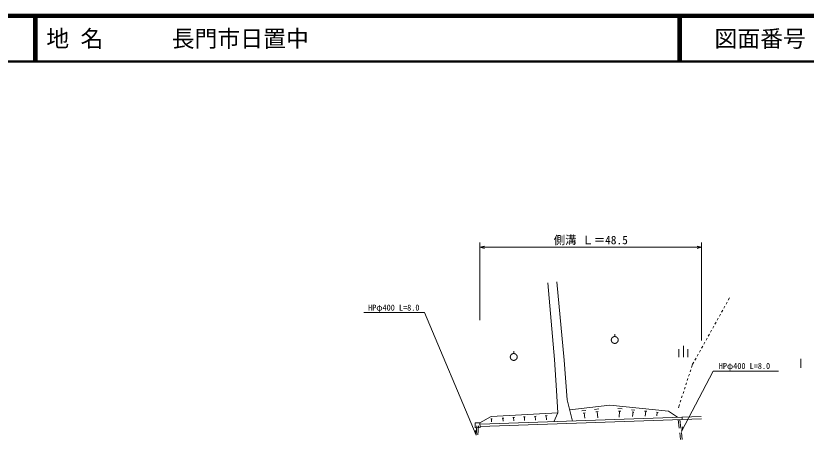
# Model space of a CAD drawing. Units: millimetres on the paper, with parts at other scales. Extents: x 40 to 680, y 20 to 380.
# Drawn here: x 363.7 to 536.7, y 287.7 to 380 of the extents above; entities that cross this region are included whole.
import ezdxf
from ezdxf.enums import TextEntityAlignment as Align

# ---------------------------------------------------------------- set-up
doc = ezdxf.new("R2010")
doc.units = ezdxf.units.MM
for name, color, linetype, lineweight in [('M-BGD', 7, 'Continuous', 13), ('M-STR-HTXT', 7, 'Continuous', 13), ('M-TTL', 2, 'Continuous', 140), ('M-TTL-LINE', 7, 'Continuous', 50), ('M-TTL-TXT', 7, 'Continuous', 13)]:
    doc.layers.add(name, color=color, linetype=linetype, lineweight=lineweight)
doc.styles.add('ＭＳ ゴシック', font='')
doc.styles.get('ＭＳ ゴシック').set_extended_font_data('MS Gothic')

msp = doc.modelspace()

# ---------------------------------------------------------------- linework, layer by layer
at = {"layer": 'M-BGD'}
for p, q in [((481.579, 304.726), (480.118, 321.555)), ((482.109, 321.725), (483.698, 304.569)), ((519.153, 316.856), (519.396, 317.293)), ((519.639, 317.73), (519.92, 318.233)), ((518.179, 315.109), (518.423, 315.546)), ((518.666, 315.982), (518.909, 316.419)), ((517.206, 313.362), (517.449, 313.799)), ((517.693, 314.235), (517.936, 314.672)), ((516.232, 311.615), (516.476, 312.051)), ((516.719, 312.488), (516.962, 312.925)), ((494.792, 309.764), (494.792, 310.264)), ((515.259, 309.867), (515.502, 310.304)), ((515.746, 310.741), (515.989, 311.178)), ((514.286, 308.12), (514.529, 308.557)), ((514.772, 308.994), (515.016, 309.431)), ((472.685, 306.042), (472.685, 306.542)), ((508.814, 305.24), (508.814, 306.99)), ((509.814, 305.24), (509.814, 307.74)), ((510.814, 305.24), (510.814, 306.99)), ((513.312, 306.373), (513.556, 306.81)), ((513.799, 307.247), (514.042, 307.684)), ((482.015, 297.98), (481.579, 304.726)), ((483.698, 304.569), (484.382, 295.941)), ((512.339, 304.626), (512.582, 305.063)), ((512.826, 305.5), (513.069, 305.936)), ((535.516, 304.919), (535.516, 302.919)), ((511.585, 302.973), (511.815, 303.686)), ((511.815, 303.686), (512.096, 304.189)), ((510.969, 301.07), (511.123, 301.546)), ((511.277, 302.022), (511.431, 302.498)), ((510.354, 299.167), (510.508, 299.643)), ((510.662, 300.119), (510.815, 300.595)), ((482.311, 293.076), (482.015, 297.98)), ((509.739, 297.264), (509.892, 297.74)), ((510.046, 298.216), (510.2, 298.692)), ((484.382, 295.941), (485.542, 291.262)), ((509.123, 295.361), (509.277, 295.837)), ((509.431, 296.313), (509.585, 296.789)), ((493.739, 294.709), (484.938, 293.697)), ((506.571, 293.426), (493.739, 294.709)), ((508.739, 294.173), (508.969, 294.886)), ((482.311, 293.076), (467.729, 292.267)), ((479.602, 292.425), (480.04, 292.449)), ((479.821, 292.437), (479.869, 291.561)), ((481.429, 291.116), (482.311, 293.076)), ((487.598, 293.5), (488.444, 293.597)), ((487.868, 293.016), (488.291, 293.065)), ((488.079, 293.041), (488.216, 291.855)), ((490.375, 293.819), (491.334, 293.929)), ((490.681, 293.271), (491.16, 293.326)), ((490.921, 293.299), (491.075, 291.957)), ((495.451, 294.035), (496.386, 293.942)), ((495.629, 293.451), (496.097, 293.404)), ((495.863, 293.428), (495.732, 292.119)), ((498.476, 293.733), (499.212, 293.659)), ((498.616, 293.273), (498.984, 293.236)), ((498.8, 293.254), (498.697, 292.224)), ((501.295, 293.451), (501.845, 293.396)), ((501.57, 293.423), (501.46, 292.322)), ((503.922, 293.188), (504.3, 293.15)), ((504.111, 293.169), (504.035, 292.413)), ((508.499, 292.076), (506.571, 293.426)), ((464.227, 290.86), (465.301, 290.882)), ((464.249, 289.808), (464.227, 290.86)), ((467.729, 292.267), (465.301, 290.882)), ((465.301, 290.882), (465.323, 289.83)), ((465.308, 290.544), (513.741, 292.261)), ((465.318, 290.044), (513.759, 291.762)), ((467.646, 291.761), (467.989, 291.78)), ((467.817, 291.771), (467.855, 291.085)), ((470.148, 291.9), (470.491, 291.919)), ((470.32, 291.91), (470.358, 291.224)), ((472.476, 292.029), (472.843, 292.05)), ((472.66, 292.04), (472.7, 291.307)), ((474.828, 292.16), (475.218, 292.182)), ((475.023, 292.171), (475.066, 291.391)), ((477.203, 292.292), (477.617, 292.315)), ((477.41, 292.303), (477.456, 291.475)), ((508.665, 291.581), (508.887, 289.689)), ((509.066, 291.595), (509.286, 289.719)), ((509.562, 292.113), (509.58, 291.614)), ((465.323, 289.83), (464.249, 289.808)), ((464.6, 290.212), (464.46, 288.249)), ((464.999, 290.184), (464.859, 288.22)), ((509.004, 288.695), (509.179, 287.206)), ((509.403, 288.726), (509.578, 287.236))]:
    msp.add_line(p, q, dxfattribs=at)
for points in [[(495.542, 309.014), (495.542, 309.027), (495.542, 309.04), (495.541, 309.053), (495.54, 309.066), (495.539, 309.08), (495.538, 309.093), (495.536, 309.106), (495.535, 309.119), (495.533, 309.132), (495.531, 309.145), (495.528, 309.158), (495.525, 309.17), (495.523, 309.183), (495.52, 309.196), (495.516, 309.209), (495.513, 309.221), (495.509, 309.234), (495.505, 309.246), (495.501, 309.259), (495.496, 309.271), (495.492, 309.284), (495.487, 309.296), (495.482, 309.308), (495.477, 309.32), (495.471, 309.332), (495.466, 309.344), (495.46, 309.355), (495.454, 309.367), (495.447, 309.379), (495.441, 309.39), (495.434, 309.401), (495.427, 309.412), (495.42, 309.424), (495.413, 309.434), (495.406, 309.445), (495.398, 309.456), (495.39, 309.466), (495.382, 309.477), (495.374, 309.487), (495.366, 309.497), (495.357, 309.507), (495.348, 309.517), (495.339, 309.527), (495.33, 309.536), (495.321, 309.546), (495.312, 309.555), (495.302, 309.564), (495.293, 309.573), (495.283, 309.581), (495.273, 309.59), (495.263, 309.598), (495.252, 309.606), (495.242, 309.614), (495.231, 309.622), (495.221, 309.63), (495.21, 309.637), (495.199, 309.644), (495.188, 309.651), (495.176, 309.658), (495.165, 309.665), (495.154, 309.671), (495.142, 309.677), (495.13, 309.683), (495.119, 309.689), (495.107, 309.695), (495.095, 309.7), (495.083, 309.705), (495.071, 309.71), (495.058, 309.715), (495.046, 309.72), (495.034, 309.724), (495.021, 309.728), (495.009, 309.732), (494.996, 309.736), (494.983, 309.739), (494.971, 309.742), (494.958, 309.745), (494.945, 309.748), (494.932, 309.751), (494.919, 309.753), (494.906, 309.755), (494.893, 309.757), (494.88, 309.759), (494.867, 309.76), (494.854, 309.761), (494.841, 309.762), (494.828, 309.763), (494.815, 309.764), (494.802, 309.764), (494.789, 309.764), (494.776, 309.764), (494.762, 309.763), (494.749, 309.763), (494.736, 309.762), (494.723, 309.761), (494.71, 309.76), (494.697, 309.758), (494.684, 309.756), (494.671, 309.754), (494.658, 309.752), (494.645, 309.75), (494.632, 309.747), (494.62, 309.744), (494.607, 309.741), (494.594, 309.737), (494.582, 309.734), (494.569, 309.73), (494.556, 309.726), (494.544, 309.722), (494.532, 309.717), (494.519, 309.713), (494.507, 309.708), (494.495, 309.703), (494.483, 309.697), (494.471, 309.692), (494.459, 309.686), (494.448, 309.68), (494.436, 309.674), (494.425, 309.668), (494.413, 309.661), (494.402, 309.655), (494.391, 309.648), (494.38, 309.641), (494.369, 309.633), (494.358, 309.626), (494.347, 309.618), (494.337, 309.61), (494.327, 309.602), (494.316, 309.594), (494.306, 309.585), (494.296, 309.577), (494.287, 309.568), (494.277, 309.559), (494.267, 309.55), (494.258, 309.541), (494.249, 309.531), (494.24, 309.522), (494.231, 309.512), (494.223, 309.502), (494.214, 309.492), (494.206, 309.482), (494.198, 309.472), (494.19, 309.461), (494.182, 309.451), (494.175, 309.44), (494.167, 309.429), (494.16, 309.418), (494.153, 309.407), (494.146, 309.396), (494.14, 309.384), (494.133, 309.373), (494.127, 309.361), (494.121, 309.35), (494.115, 309.338), (494.11, 309.326), (494.105, 309.314), (494.099, 309.302), (494.094, 309.29), (494.09, 309.277), (494.085, 309.265), (494.081, 309.253), (494.077, 309.24), (494.073, 309.228), (494.069, 309.215), (494.066, 309.202), (494.063, 309.19), (494.06, 309.177), (494.057, 309.164), (494.055, 309.151), (494.052, 309.138), (494.05, 309.125), (494.048, 309.112), (494.047, 309.099), (494.045, 309.086), (494.044, 309.073), (494.043, 309.06), (494.043, 309.047), (494.042, 309.034), (494.042, 309.021), (494.042, 309.007), (494.042, 308.994), (494.043, 308.981), (494.043, 308.968), (494.044, 308.955), (494.045, 308.942), (494.047, 308.929), (494.048, 308.916), (494.05, 308.903), (494.052, 308.89), (494.055, 308.877), (494.057, 308.864), (494.06, 308.851), (494.063, 308.838), (494.066, 308.826), (494.069, 308.813), (494.073, 308.8), (494.077, 308.788), (494.081, 308.775), (494.085, 308.763), (494.09, 308.751), (494.094, 308.738), (494.099, 308.726), (494.105, 308.714), (494.11, 308.702), (494.115, 308.69), (494.121, 308.679), (494.127, 308.667), (494.133, 308.655), (494.14, 308.644), (494.146, 308.632), (494.153, 308.621), (494.16, 308.61), (494.167, 308.599), (494.175, 308.588), (494.182, 308.577), (494.19, 308.567), (494.198, 308.556), (494.206, 308.546), (494.214, 308.536), (494.223, 308.526), (494.231, 308.516), (494.24, 308.506), (494.249, 308.497), (494.258, 308.487), (494.267, 308.478), (494.277, 308.469), (494.287, 308.46), (494.296, 308.451), (494.306, 308.443), (494.316, 308.434), (494.327, 308.426), (494.337, 308.418), (494.347, 308.41), (494.358, 308.402), (494.369, 308.395), (494.38, 308.387), (494.391, 308.38), (494.402, 308.373), (494.413, 308.367), (494.425, 308.36), (494.436, 308.354), (494.448, 308.348), (494.459, 308.342), (494.471, 308.336), (494.483, 308.331), (494.495, 308.325), (494.507, 308.32), (494.519, 308.315), (494.532, 308.311), (494.544, 308.306), (494.556, 308.302), (494.569, 308.298), (494.582, 308.294), (494.594, 308.291), (494.607, 308.287), (494.62, 308.284), (494.632, 308.281), (494.645, 308.279), (494.658, 308.276), (494.671, 308.274), (494.684, 308.272), (494.697, 308.27), (494.71, 308.269), (494.723, 308.267), (494.736, 308.266), (494.749, 308.265), (494.762, 308.265), (494.776, 308.264), (494.789, 308.264), (494.802, 308.264), (494.815, 308.264), (494.828, 308.265), (494.841, 308.266), (494.854, 308.267), (494.867, 308.268), (494.88, 308.269), (494.893, 308.271), (494.906, 308.273), (494.919, 308.275), (494.932, 308.277), (494.945, 308.28), (494.958, 308.283), (494.971, 308.286), (494.983, 308.289), (494.996, 308.292), (495.009, 308.296), (495.021, 308.3), (495.034, 308.304), (495.046, 308.308), (495.058, 308.313), (495.071, 308.318), (495.083, 308.323), (495.095, 308.328), (495.107, 308.333), (495.119, 308.339), (495.13, 308.345), (495.142, 308.351), (495.154, 308.357), (495.165, 308.363), (495.176, 308.37), (495.188, 308.377), (495.199, 308.384), (495.21, 308.391), (495.221, 308.399), (495.231, 308.406), (495.242, 308.414), (495.252, 308.422), (495.263, 308.43), (495.273, 308.438), (495.283, 308.447), (495.293, 308.455), (495.302, 308.464), (495.312, 308.473), (495.321, 308.483), (495.33, 308.492), (495.339, 308.501), (495.348, 308.511), (495.357, 308.521), (495.366, 308.531), (495.374, 308.541), (495.382, 308.551), (495.39, 308.562), (495.398, 308.572), (495.406, 308.583), (495.413, 308.594), (495.42, 308.605), (495.427, 308.616), (495.434, 308.627), (495.441, 308.638), (495.447, 308.649), (495.454, 308.661), (495.46, 308.673), (495.466, 308.684), (495.471, 308.696), (495.477, 308.708), (495.482, 308.72), (495.487, 308.732), (495.492, 308.745), (495.496, 308.757), (495.501, 308.769), (495.505, 308.782), (495.509, 308.794), (495.513, 308.807), (495.516, 308.819), (495.52, 308.832), (495.523, 308.845), (495.525, 308.858), (495.528, 308.871), (495.531, 308.883), (495.533, 308.896), (495.535, 308.909), (495.536, 308.922), (495.538, 308.935), (495.539, 308.948), (495.54, 308.962), (495.541, 308.975), (495.542, 308.988), (495.542, 309.001)], [(473.435, 305.292), (473.435, 305.305), (473.435, 305.318), (473.434, 305.331), (473.433, 305.344), (473.432, 305.357), (473.431, 305.37), (473.43, 305.383), (473.428, 305.396), (473.426, 305.409), (473.424, 305.422), (473.421, 305.435), (473.419, 305.448), (473.416, 305.461), (473.413, 305.474), (473.409, 305.486), (473.406, 305.499), (473.402, 305.512), (473.398, 305.524), (473.394, 305.537), (473.39, 305.549), (473.385, 305.561), (473.38, 305.574), (473.375, 305.586), (473.37, 305.598), (473.364, 305.61), (473.359, 305.621), (473.353, 305.633), (473.347, 305.645), (473.341, 305.656), (473.334, 305.668), (473.327, 305.679), (473.321, 305.69), (473.314, 305.701), (473.306, 305.712), (473.299, 305.723), (473.291, 305.734), (473.283, 305.744), (473.275, 305.755), (473.267, 305.765), (473.259, 305.775), (473.25, 305.785), (473.241, 305.795), (473.233, 305.804), (473.224, 305.814), (473.214, 305.823), (473.205, 305.832), (473.195, 305.841), (473.186, 305.85), (473.176, 305.859), (473.166, 305.868), (473.156, 305.876), (473.145, 305.884), (473.135, 305.892), (473.124, 305.9), (473.114, 305.907), (473.103, 305.915), (473.092, 305.922), (473.081, 305.929), (473.07, 305.936), (473.058, 305.942), (473.047, 305.949), (473.035, 305.955), (473.024, 305.961), (473.012, 305.967), (473, 305.973), (472.988, 305.978), (472.976, 305.983), (472.964, 305.988), (472.952, 305.993), (472.939, 305.997), (472.927, 306.002), (472.914, 306.006), (472.902, 306.01), (472.889, 306.013), (472.877, 306.017), (472.864, 306.02), (472.851, 306.023), (472.838, 306.026), (472.825, 306.029), (472.813, 306.031), (472.8, 306.033), (472.787, 306.035), (472.774, 306.037), (472.761, 306.038), (472.747, 306.039), (472.734, 306.04), (472.721, 306.041), (472.708, 306.041), (472.695, 306.042), (472.682, 306.042), (472.669, 306.042), (472.656, 306.041), (472.643, 306.041), (472.629, 306.04), (472.616, 306.039), (472.603, 306.037), (472.59, 306.036), (472.577, 306.034), (472.564, 306.032), (472.551, 306.03), (472.538, 306.027), (472.526, 306.025), (472.513, 306.022), (472.5, 306.019), (472.487, 306.015), (472.475, 306.012), (472.462, 306.008), (472.45, 306.004), (472.437, 306), (472.425, 305.995), (472.413, 305.991), (472.4, 305.986), (472.388, 305.981), (472.376, 305.975), (472.364, 305.97), (472.353, 305.964), (472.341, 305.958), (472.329, 305.952), (472.318, 305.946), (472.306, 305.939), (472.295, 305.932), (472.284, 305.925), (472.273, 305.918), (472.262, 305.911), (472.251, 305.904), (472.241, 305.896), (472.23, 305.888), (472.22, 305.88), (472.21, 305.872), (472.199, 305.863), (472.19, 305.855), (472.18, 305.846), (472.17, 305.837), (472.161, 305.828), (472.151, 305.819), (472.142, 305.809), (472.133, 305.8), (472.124, 305.79), (472.116, 305.78), (472.107, 305.77), (472.099, 305.76), (472.091, 305.749), (472.083, 305.739), (472.075, 305.728), (472.068, 305.718), (472.06, 305.707), (472.053, 305.696), (472.046, 305.685), (472.039, 305.673), (472.033, 305.662), (472.027, 305.651), (472.02, 305.639), (472.014, 305.627), (472.009, 305.616), (472.003, 305.604), (471.998, 305.592), (471.993, 305.58), (471.988, 305.567), (471.983, 305.555), (471.978, 305.543), (471.974, 305.53), (471.97, 305.518), (471.966, 305.505), (471.963, 305.493), (471.959, 305.48), (471.956, 305.467), (471.953, 305.455), (471.95, 305.442), (471.948, 305.429), (471.945, 305.416), (471.943, 305.403), (471.942, 305.39), (471.94, 305.377), (471.939, 305.364), (471.937, 305.351), (471.937, 305.338), (471.936, 305.325), (471.935, 305.311), (471.935, 305.298), (471.935, 305.285), (471.935, 305.272), (471.936, 305.259), (471.937, 305.246), (471.937, 305.233), (471.939, 305.22), (471.94, 305.207), (471.942, 305.194), (471.943, 305.181), (471.945, 305.168), (471.948, 305.155), (471.95, 305.142), (471.953, 305.129), (471.956, 305.116), (471.959, 305.104), (471.963, 305.091), (471.966, 305.078), (471.97, 305.066), (471.974, 305.053), (471.978, 305.041), (471.983, 305.028), (471.988, 305.016), (471.993, 305.004), (471.998, 304.992), (472.003, 304.98), (472.009, 304.968), (472.014, 304.956), (472.02, 304.945), (472.027, 304.933), (472.033, 304.922), (472.039, 304.91), (472.046, 304.899), (472.053, 304.888), (472.06, 304.877), (472.068, 304.866), (472.075, 304.855), (472.083, 304.845), (472.091, 304.834), (472.099, 304.824), (472.107, 304.814), (472.116, 304.804), (472.124, 304.794), (472.133, 304.784), (472.142, 304.774), (472.151, 304.765), (472.161, 304.756), (472.17, 304.747), (472.18, 304.738), (472.19, 304.729), (472.199, 304.72), (472.21, 304.712), (472.22, 304.704), (472.23, 304.696), (472.241, 304.688), (472.251, 304.68), (472.262, 304.673), (472.273, 304.665), (472.284, 304.658), (472.295, 304.651), (472.306, 304.644), (472.318, 304.638), (472.329, 304.632), (472.341, 304.626), (472.353, 304.62), (472.364, 304.614), (472.376, 304.608), (472.388, 304.603), (472.4, 304.598), (472.413, 304.593), (472.425, 304.588), (472.437, 304.584), (472.45, 304.58), (472.462, 304.576), (472.475, 304.572), (472.487, 304.568), (472.5, 304.565), (472.513, 304.562), (472.526, 304.559), (472.538, 304.556), (472.551, 304.554), (472.564, 304.552), (472.577, 304.55), (472.59, 304.548), (472.603, 304.546), (472.616, 304.545), (472.629, 304.544), (472.643, 304.543), (472.656, 304.542), (472.669, 304.542), (472.682, 304.542), (472.695, 304.542), (472.708, 304.542), (472.721, 304.543), (472.734, 304.543), (472.747, 304.544), (472.761, 304.546), (472.774, 304.547), (472.787, 304.549), (472.8, 304.551), (472.813, 304.553), (472.825, 304.555), (472.838, 304.558), (472.851, 304.56), (472.864, 304.563), (472.877, 304.567), (472.889, 304.57), (472.902, 304.574), (472.914, 304.578), (472.927, 304.582), (472.939, 304.586), (472.952, 304.591), (472.964, 304.595), (472.976, 304.6), (472.988, 304.606), (473, 304.611), (473.012, 304.617), (473.024, 304.623), (473.035, 304.629), (473.047, 304.635), (473.058, 304.641), (473.07, 304.648), (473.081, 304.655), (473.092, 304.662), (473.103, 304.669), (473.114, 304.676), (473.124, 304.684), (473.135, 304.692), (473.145, 304.7), (473.156, 304.708), (473.166, 304.716), (473.176, 304.725), (473.186, 304.733), (473.195, 304.742), (473.205, 304.751), (473.214, 304.76), (473.224, 304.77), (473.233, 304.779), (473.241, 304.789), (473.25, 304.799), (473.259, 304.809), (473.267, 304.819), (473.275, 304.829), (473.283, 304.839), (473.291, 304.85), (473.299, 304.861), (473.306, 304.871), (473.314, 304.882), (473.321, 304.893), (473.327, 304.905), (473.334, 304.916), (473.341, 304.927), (473.347, 304.939), (473.353, 304.95), (473.359, 304.962), (473.364, 304.974), (473.37, 304.986), (473.375, 304.998), (473.38, 305.01), (473.385, 305.022), (473.39, 305.035), (473.394, 305.047), (473.398, 305.059), (473.402, 305.072), (473.406, 305.085), (473.409, 305.097), (473.413, 305.11), (473.416, 305.123), (473.419, 305.135), (473.421, 305.148), (473.424, 305.161), (473.426, 305.174), (473.428, 305.187), (473.43, 305.2), (473.431, 305.213), (473.432, 305.226), (473.433, 305.239), (473.434, 305.252), (473.435, 305.266), (473.435, 305.279)]]:
    msp.add_lwpolyline(points, close=True, dxfattribs=at)
at = {"layer": 'M-STR-HTXT'}
for p, q in [((465.301, 313.357), (465.301, 330.325)), ((465.301, 329.325), (466.301, 329.575)), ((465.301, 329.325), (513.801, 329.325)), ((465.301, 329.325), (466.301, 329.075)), ((513.801, 329.325), (512.801, 329.575)), ((513.801, 329.325), (512.801, 329.075)), ((513.801, 308.885), (513.801, 330.325)), ((453.135, 315.044), (439.867, 315.044)), ((464.456, 288.194), (453.135, 315.044)), ((509.375, 288.964), (516.304, 302.166)), ((516.304, 302.166), (530.655, 302.166)), ((464.456, 288.194), (464.298, 289.213)), ((509.375, 288.964), (509.618, 289.966))]:
    msp.add_line(p, q, dxfattribs=at)
at = {"layer": 'M-TTL'}
msp.add_line((680, 380), (40, 380), dxfattribs=at)
at = {"layer": 'M-TTL-LINE'}
for p, q in [((367.75, 380), (367.75, 370)), ((368.25, 380), (368.25, 370)), ((508.747, 380), (508.747, 370)), ((509.247, 380), (509.247, 370)), ((40, 370), (680, 370))]:
    msp.add_line(p, q, dxfattribs=at)

# ---------------------------------------------------------------- texts
at = {"layer": 'M-STR-HTXT', "style": 'ＭＳ ゴシック'}
for s, height, p in [('側溝 Ｌ＝48.5', 1.833, (489.551, 329.425)), ('HPφ400 L=8.0', 1.32, (446.434, 315.044)), ('HPφ400 L=8.0', 1.32, (523.182, 302.266))]:
    msp.add_text(s, height=height, dxfattribs=at).set_placement(p, align=Align.BOTTOM_CENTER)
at = {"layer": 'M-TTL-TXT', "style": 'ＭＳ ゴシック'}
msp.add_text('地 名      長門市日置中', height=3.666, dxfattribs=at).set_placement((370.38, 375), align=Align.MIDDLE_LEFT)
msp.add_text('図面番号', height=3.666, dxfattribs=at).set_placement((526.622, 375), align=Align.MIDDLE_CENTER)

doc.saveas('drawing.dxf')
